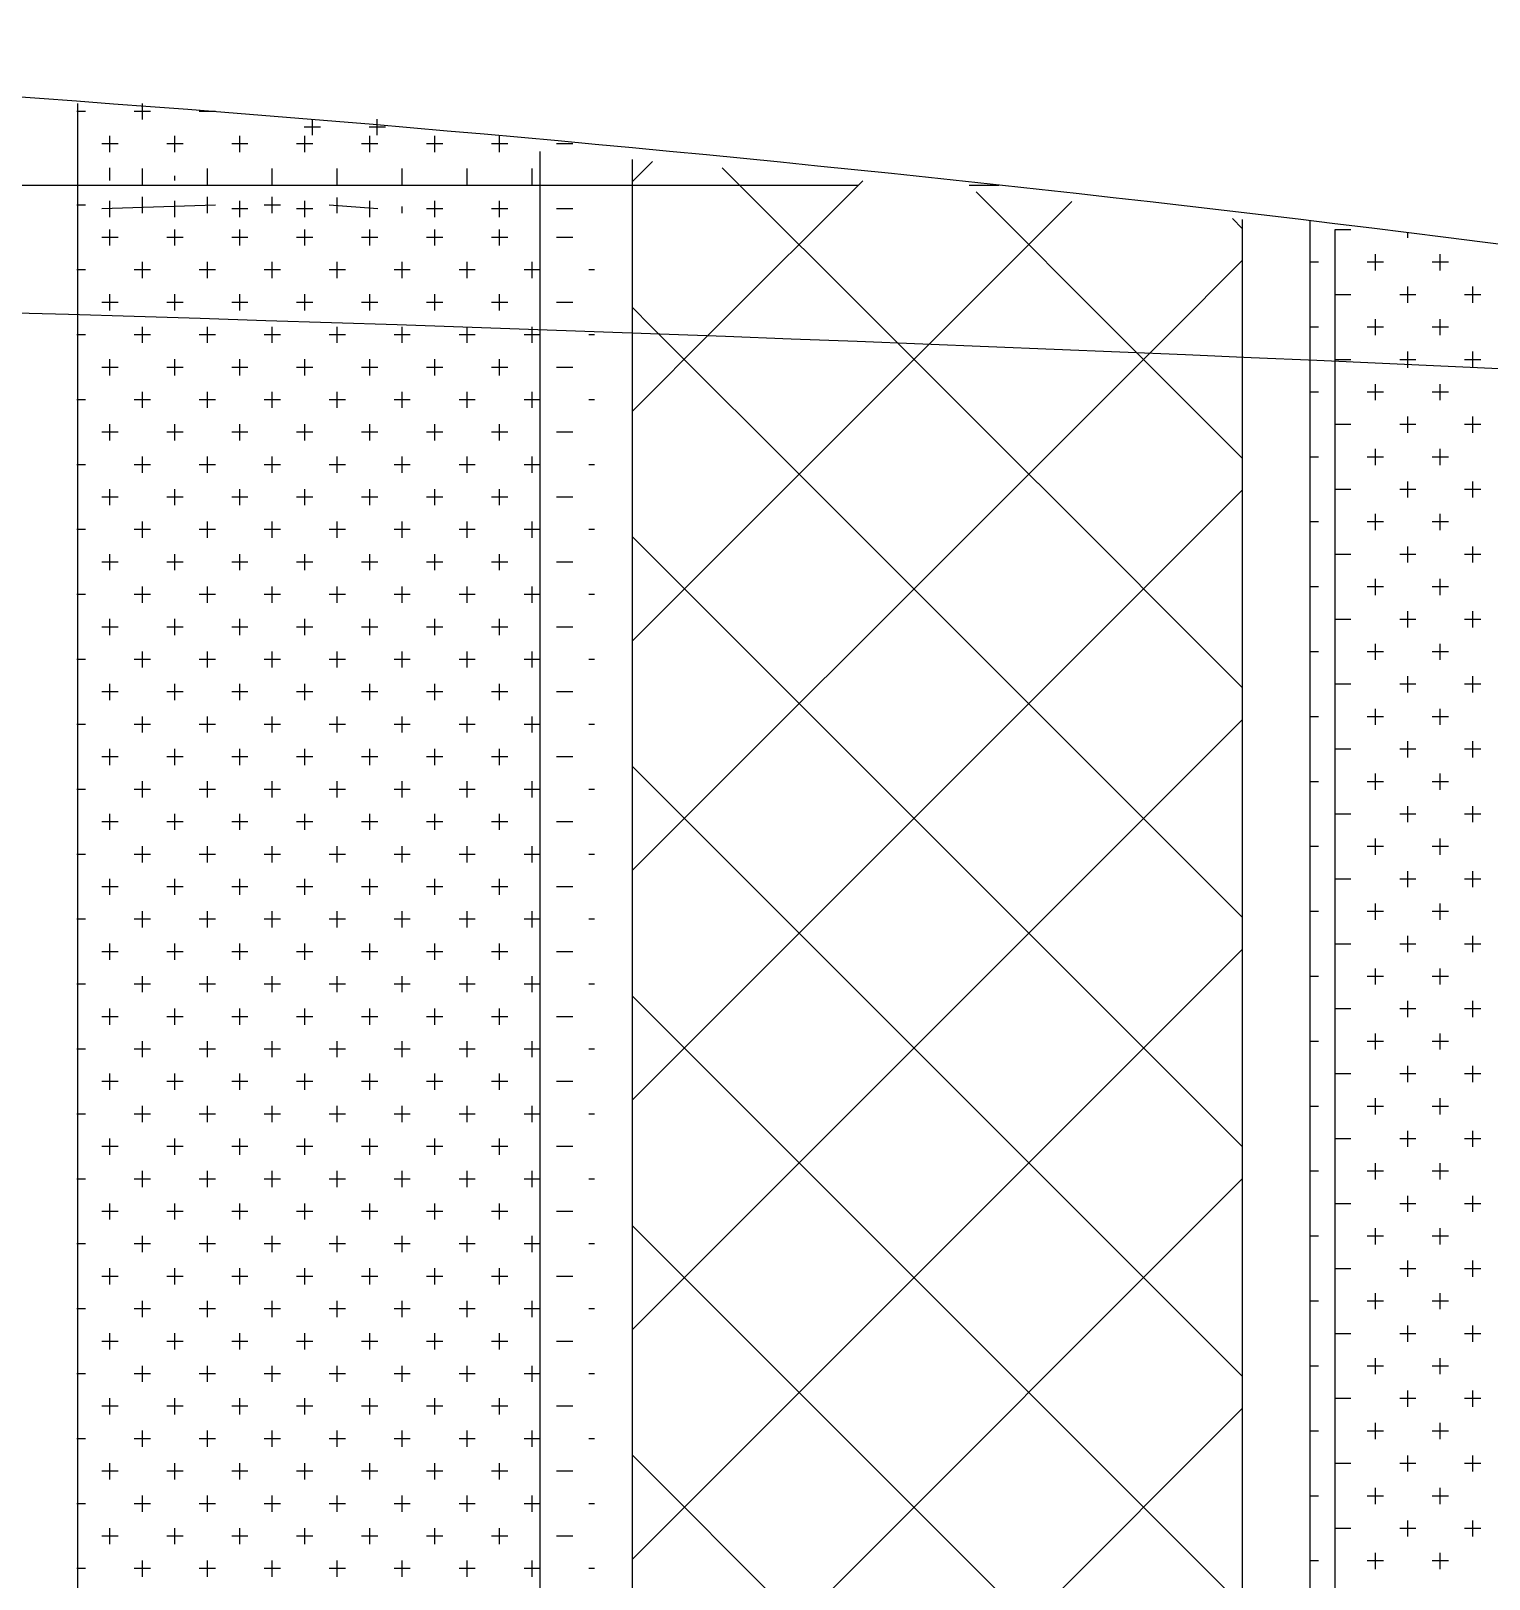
# Model space of a CAD drawing. Header units: inches. Extents: x 18.5 to 61, y 8.5 to 33.3.
# Drawn here: x 35.2731 to 35.533, y 27.7521 to 28.028 of the extents above; entities that cross this region are included whole.
import ezdxf

# ---------------------------------------------------------------- set-up
doc = ezdxf.new("R2010")
doc.units = ezdxf.units.IN
doc.header["$MEASUREMENT"] = 0
for name, color, linetype in [('02', 2, 'Continuous'), ('4', 4, 'Continuous'), ('8', 8, 'Continuous')]:
    doc.layers.add(name, color=color, linetype=linetype)

msp = doc.modelspace()

# ---------------------------------------------------------------- hatches: boundary and pattern name
at = {"layer": '8'}
h = msp.add_hatch(dxfattribs=at)
h.set_pattern_fill('ANSI37', color=256, scale=0.231517, style=0)
h.set_pattern_definition([(135, (277.430933, 181.9363), (0.0204634236, 0.0204634236), []), (45, (277.430933, 181.9363), (0.0204634236, -0.0204634236), [])])
h.paths.add_polyline_path([(35.38027, 27.94441), (35.48901, 27.94891), (35.48901, 27.47433), (35.38027, 27.47433)])

# ---------------------------------------------------------------- linework, layer by layer
at = {"layer": '02'}
for p, q in [((35.28141, 28.01512), (35.28141, 27.47433)), ((35.29299, 28.01223), (35.29299, 28.01512)), ((35.28286, 28.01368), (35.28133, 28.01368)), ((35.29444, 28.01368), (35.29154, 28.01368)), ((35.30601, 28.01368), (35.30312, 28.01368)), ((35.32328, 28.00944), (35.32328, 28.01233)), ((35.33486, 28.00944), (35.33486, 28.01233)), ((35.2872, 28.00644), (35.2872, 28.00934)), ((35.29878, 28.00644), (35.29878, 28.00934)), ((35.31035, 28.00644), (35.31035, 28.00934)), ((35.32473, 28.01089), (35.32183, 28.01089)), ((35.32193, 28.00644), (35.32193, 28.00934)), ((35.3363, 28.01089), (35.33341, 28.01089)), ((35.33351, 28.00644), (35.33351, 28.00934)), ((35.34508, 28.00644), (35.34508, 28.00934)), ((35.35666, 28.00644), (35.35666, 28.00934)), ((35.28865, 28.00789), (35.28576, 28.00789)), ((35.30023, 28.00789), (35.29733, 28.00789)), ((35.3118, 28.00789), (35.30891, 28.00789)), ((35.32338, 28.00789), (35.32048, 28.00789)), ((35.33495, 28.00789), (35.33206, 28.00789)), ((35.34653, 28.00789), (35.34363, 28.00789)), ((35.3581, 28.00789), (35.35521, 28.00789)), ((35.3638, 28.00655), (35.3638, 27.47433)), ((35.36968, 28.00789), (35.36679, 28.00789)), ((35.2872, 28.00136), (35.2872, 28.00365)), ((35.29299, 28.00065), (35.29299, 28.00355)), ((35.30457, 28.00065), (35.30457, 28.00355)), ((35.31614, 28.00065), (35.31614, 28.00355)), ((35.32772, 28.00065), (35.32772, 28.00355)), ((35.33929, 28.00065), (35.33929, 28.00355)), ((35.35087, 28.00065), (35.35087, 28.00355)), ((35.36245, 28.00065), (35.36245, 28.00355)), ((35.38027, 28.00511), (35.38027, 27.47433)), ((35.38027, 28.00114), (35.38392, 28.00479)), ((35.42507, 27.97492), (35.39631, 28.00367)), ((34.21736, 28.00057), (35.42063, 28.00057)), ((35.29878, 28.00136), (35.29878, 28.0022)), ((35.39533, 27.97527), (35.42138, 28.00132)), ((35.44034, 28.00057), (35.44563, 28.00057)), ((35.2872, 27.99487), (35.2872, 27.99776)), ((35.29299, 27.99557), (35.29299, 27.99846)), ((35.29878, 27.99487), (35.29878, 27.99776)), ((35.30457, 27.99557), (35.30457, 27.99846)), ((35.31035, 27.99487), (35.31035, 27.99776)), ((35.31614, 27.99557), (35.31614, 27.99846)), ((35.32193, 27.99487), (35.32193, 27.99776)), ((35.32772, 27.99557), (35.32772, 27.99837)), ((35.33351, 27.99487), (35.33351, 27.99776)), ((35.34508, 27.99487), (35.34508, 27.99776)), ((35.35666, 27.99487), (35.35666, 27.99776)), ((35.43574, 27.97476), (35.45861, 27.99762)), ((35.46672, 27.97419), (35.44156, 27.99935)), ((35.28286, 27.99701), (35.28133, 27.99701)), ((35.30601, 27.99701), (35.28576, 27.99631)), ((35.3118, 27.99631), (35.30891, 27.99631)), ((35.31759, 27.99701), (35.3147, 27.99701)), ((35.32338, 27.99631), (35.32048, 27.99631)), ((35.33495, 27.99631), (35.32627, 27.99701)), ((35.33929, 27.99557), (35.33929, 27.99675)), ((35.34653, 27.99631), (35.34363, 27.99631)), ((35.3581, 27.99631), (35.35521, 27.99631)), ((35.36968, 27.99631), (35.36679, 27.99631)), ((35.2872, 27.98978), (35.2872, 27.99267)), ((35.29878, 27.98978), (35.29878, 27.99267)), ((35.31035, 27.98978), (35.31035, 27.99267)), ((35.32193, 27.98978), (35.32193, 27.99267)), ((35.33351, 27.98978), (35.33351, 27.99267)), ((35.34508, 27.98978), (35.34508, 27.99267)), ((35.35666, 27.98978), (35.35666, 27.99267)), ((35.48901, 27.99282), (35.48724, 27.9946)), ((35.48901, 27.99441), (35.48901, 27.47433)), ((35.50106, 27.99416), (35.50106, 27.47433)), ((35.50549, 27.9926), (35.50549, 27.47433)), ((35.50838, 27.9926), (35.50549, 27.9926)), ((35.51851, 27.99115), (35.51851, 27.99199)), ((35.28865, 27.99123), (35.28576, 27.99123)), ((35.30023, 27.99123), (35.29733, 27.99123)), ((35.3118, 27.99123), (35.30891, 27.99123)), ((35.32338, 27.99123), (35.32048, 27.99123)), ((35.33495, 27.99123), (35.33206, 27.99123)), ((35.34653, 27.99123), (35.34363, 27.99123)), ((35.3581, 27.99123), (35.35521, 27.99123)), ((35.36968, 27.99123), (35.36679, 27.99123)), ((35.29299, 27.98399), (35.29299, 27.98689)), ((35.30457, 27.98399), (35.30457, 27.98689)), ((35.31614, 27.98399), (35.31614, 27.98689)), ((35.32772, 27.98399), (35.32772, 27.98689)), ((35.33929, 27.98399), (35.33929, 27.98689)), ((35.35087, 27.98399), (35.35087, 27.98689)), ((35.36245, 27.98399), (35.36245, 27.98689)), ((35.47591, 27.974), (35.48901, 27.9871)), ((35.5026, 27.98681), (35.50106, 27.98681)), ((35.51417, 27.98681), (35.51128, 27.98681)), ((35.51273, 27.98536), (35.51273, 27.98826)), ((35.52575, 27.98681), (35.52285, 27.98681)), ((35.5243, 27.98536), (35.5243, 27.98826)), ((35.28286, 27.98544), (35.28133, 27.98544)), ((35.29444, 27.98544), (35.29154, 27.98544)), ((35.30601, 27.98544), (35.30312, 27.98544)), ((35.31759, 27.98544), (35.3147, 27.98544)), ((35.32916, 27.98544), (35.32627, 27.98544)), ((35.34074, 27.98544), (35.33785, 27.98544)), ((35.35232, 27.98544), (35.34942, 27.98544)), ((35.36389, 27.98544), (35.361, 27.98544)), ((35.37359, 27.98544), (35.37257, 27.98544)), ((35.2872, 27.9782), (35.2872, 27.9811)), ((35.29878, 27.9782), (35.29878, 27.9811)), ((35.31035, 27.9782), (35.31035, 27.9811)), ((35.32193, 27.9782), (35.32193, 27.9811)), ((35.33351, 27.9782), (35.33351, 27.9811)), ((35.34508, 27.9782), (35.34508, 27.9811)), ((35.35666, 27.9782), (35.35666, 27.9811)), ((35.50838, 27.98102), (35.50549, 27.98102)), ((35.51996, 27.98102), (35.51707, 27.98102)), ((35.51851, 27.97957), (35.51851, 27.98247)), ((35.53154, 27.98102), (35.52864, 27.98102)), ((35.53009, 27.97957), (35.53009, 27.98247)), ((35.28865, 27.97965), (35.28576, 27.97965)), ((35.30023, 27.97965), (35.29733, 27.97965)), ((35.3118, 27.97965), (35.30891, 27.97965)), ((35.32338, 27.97965), (35.32048, 27.97965)), ((35.33495, 27.97965), (35.33206, 27.97965)), ((35.34653, 27.97965), (35.34363, 27.97965)), ((35.3581, 27.97965), (35.35521, 27.97965)), ((35.36968, 27.97965), (35.36679, 27.97965)), ((35.38369, 27.97537), (35.38027, 27.97879)), ((35.29299, 27.97242), (35.29299, 27.97531)), ((35.30457, 27.97242), (35.30457, 27.97531)), ((35.31614, 27.97242), (35.31614, 27.97531)), ((35.32772, 27.97242), (35.32772, 27.97531)), ((35.33929, 27.97242), (35.33929, 27.97531)), ((35.35087, 27.97242), (35.35087, 27.97531)), ((35.36245, 27.97242), (35.36245, 27.97531)), ((35.41328, 27.94577), (35.38369, 27.97537)), ((35.51273, 27.97379), (35.51273, 27.97668)), ((35.5243, 27.97379), (35.5243, 27.97668)), ((35.28286, 27.97386), (35.28133, 27.97386)), ((35.29444, 27.97386), (35.29154, 27.97386)), ((35.30601, 27.97386), (35.30312, 27.97386)), ((35.31759, 27.97386), (35.3147, 27.97386)), ((35.32916, 27.97386), (35.32627, 27.97386)), ((35.34074, 27.97386), (35.33785, 27.97386)), ((35.35232, 27.97386), (35.34942, 27.97386)), ((35.36389, 27.97386), (35.361, 27.97386)), ((35.37359, 27.97386), (35.37257, 27.97386)), ((35.38027, 27.96021), (35.39533, 27.97527)), ((35.40648, 27.94549), (35.43574, 27.97476)), ((35.45259, 27.9474), (35.42507, 27.97492)), ((35.44917, 27.94726), (35.47591, 27.974)), ((35.48901, 27.9519), (35.46672, 27.97419)), ((35.5026, 27.97523), (35.50106, 27.97523)), ((35.51417, 27.97523), (35.51128, 27.97523)), ((35.52575, 27.97523), (35.52285, 27.97523)), ((35.51851, 27.968), (35.51851, 27.97089)), ((35.53009, 27.968), (35.53009, 27.97089)), ((35.28865, 27.96807), (35.28576, 27.96807)), ((35.2872, 27.96663), (35.2872, 27.96952)), ((35.30023, 27.96807), (35.29733, 27.96807)), ((35.29878, 27.96663), (35.29878, 27.96952)), ((35.3118, 27.96807), (35.30891, 27.96807)), ((35.31035, 27.96663), (35.31035, 27.96952)), ((35.32338, 27.96807), (35.32048, 27.96807)), ((35.32193, 27.96663), (35.32193, 27.96952)), ((35.33495, 27.96807), (35.33206, 27.96807)), ((35.33351, 27.96663), (35.33351, 27.96952)), ((35.34653, 27.96807), (35.34363, 27.96807)), ((35.34508, 27.96663), (35.34508, 27.96952)), ((35.3581, 27.96807), (35.35521, 27.96807)), ((35.35666, 27.96663), (35.35666, 27.96952)), ((35.36968, 27.96807), (35.36679, 27.96807)), ((35.50838, 27.96944), (35.50549, 27.96944)), ((35.51996, 27.96944), (35.51707, 27.96944)), ((35.53154, 27.96944), (35.52864, 27.96944)), ((35.51273, 27.96221), (35.51273, 27.9651)), ((35.5243, 27.96221), (35.5243, 27.9651)), ((35.28286, 27.96229), (35.28133, 27.96229)), ((35.29444, 27.96229), (35.29154, 27.96229)), ((35.29299, 27.96084), (35.29299, 27.96373)), ((35.30601, 27.96229), (35.30312, 27.96229)), ((35.30457, 27.96084), (35.30457, 27.96373)), ((35.31759, 27.96229), (35.3147, 27.96229)), ((35.31614, 27.96084), (35.31614, 27.96373)), ((35.32916, 27.96229), (35.32627, 27.96229)), ((35.32772, 27.96084), (35.32772, 27.96373)), ((35.34074, 27.96229), (35.33785, 27.96229)), ((35.33929, 27.96084), (35.33929, 27.96373)), ((35.35232, 27.96229), (35.34942, 27.96229)), ((35.35087, 27.96084), (35.35087, 27.96373)), ((35.36389, 27.96229), (35.361, 27.96229)), ((35.36245, 27.96084), (35.36245, 27.96373)), ((35.37359, 27.96229), (35.37257, 27.96229)), ((35.5026, 27.96366), (35.50106, 27.96366)), ((35.51417, 27.96366), (35.51128, 27.96366)), ((35.52575, 27.96366), (35.52285, 27.96366)), ((35.51851, 27.95642), (35.51851, 27.95932)), ((35.53009, 27.95642), (35.53009, 27.95932)), ((35.28865, 27.9565), (35.28576, 27.9565)), ((35.2872, 27.95505), (35.2872, 27.95795)), ((35.30023, 27.9565), (35.29733, 27.9565)), ((35.29878, 27.95505), (35.29878, 27.95795)), ((35.3118, 27.9565), (35.30891, 27.9565)), ((35.31035, 27.95505), (35.31035, 27.95795)), ((35.32338, 27.9565), (35.32048, 27.9565)), ((35.32193, 27.95505), (35.32193, 27.95795)), ((35.33495, 27.9565), (35.33206, 27.9565)), ((35.33351, 27.95505), (35.33351, 27.95795)), ((35.34653, 27.9565), (35.34363, 27.9565)), ((35.34508, 27.95505), (35.34508, 27.95795)), ((35.3581, 27.9565), (35.35521, 27.9565)), ((35.35666, 27.95505), (35.35666, 27.95795)), ((35.36968, 27.9565), (35.36679, 27.9565)), ((35.50838, 27.95787), (35.50549, 27.95787)), ((35.51996, 27.95787), (35.51707, 27.95787)), ((35.53154, 27.95787), (35.52864, 27.95787)), ((35.51273, 27.95063), (35.51273, 27.95353)), ((35.5243, 27.95063), (35.5243, 27.95353)), ((35.28286, 27.95071), (35.28133, 27.95071)), ((35.29444, 27.95071), (35.29154, 27.95071)), ((35.29299, 27.94926), (35.29299, 27.95216)), ((35.30601, 27.95071), (35.30312, 27.95071)), ((35.30457, 27.94926), (35.30457, 27.95216)), ((35.31759, 27.95071), (35.3147, 27.95071)), ((35.31614, 27.94926), (35.31614, 27.95216)), ((35.32916, 27.95071), (35.32627, 27.95071)), ((35.32772, 27.94926), (35.32772, 27.95216)), ((35.34074, 27.95071), (35.33785, 27.95071)), ((35.33929, 27.94926), (35.33929, 27.95216)), ((35.35232, 27.95071), (35.34942, 27.95071)), ((35.35087, 27.94926), (35.35087, 27.95216)), ((35.36389, 27.95071), (35.361, 27.95071)), ((35.36245, 27.94926), (35.36245, 27.95216)), ((35.37359, 27.95071), (35.37257, 27.95071)), ((35.5026, 27.95208), (35.50106, 27.95208)), ((35.51417, 27.95208), (35.51128, 27.95208)), ((35.52575, 27.95208), (35.52285, 27.95208)), ((35.51851, 27.94485), (35.51851, 27.94774)), ((35.53009, 27.94485), (35.53009, 27.94774)), ((35.2872, 27.94348), (35.2872, 27.94637)), ((35.29878, 27.94348), (35.29878, 27.94637)), ((35.31035, 27.94348), (35.31035, 27.94637)), ((35.32193, 27.94348), (35.32193, 27.94637)), ((35.33351, 27.94348), (35.33351, 27.94637)), ((35.34508, 27.94348), (35.34508, 27.94637)), ((35.35666, 27.94348), (35.35666, 27.94637)), ((35.50838, 27.94629), (35.50549, 27.94629)), ((35.51996, 27.94629), (35.51707, 27.94629)), ((35.53154, 27.94629), (35.52864, 27.94629)), ((35.28865, 27.94492), (35.28576, 27.94492)), ((35.30023, 27.94492), (35.29733, 27.94492)), ((35.3118, 27.94492), (35.30891, 27.94492)), ((35.32338, 27.94492), (35.32048, 27.94492)), ((35.33495, 27.94492), (35.33206, 27.94492)), ((35.34653, 27.94492), (35.34363, 27.94492)), ((35.3581, 27.94492), (35.35521, 27.94492)), ((35.36968, 27.94492), (35.36679, 27.94492)), ((35.29299, 27.93769), (35.29299, 27.94058)), ((35.30457, 27.93769), (35.30457, 27.94058)), ((35.31614, 27.93769), (35.31614, 27.94058)), ((35.32772, 27.93769), (35.32772, 27.94058)), ((35.33929, 27.93769), (35.33929, 27.94058)), ((35.35087, 27.93769), (35.35087, 27.94058)), ((35.36245, 27.93769), (35.36245, 27.94058)), ((35.5026, 27.94051), (35.50106, 27.94051)), ((35.51417, 27.94051), (35.51128, 27.94051)), ((35.51273, 27.93906), (35.51273, 27.94195)), ((35.52575, 27.94051), (35.52285, 27.94051)), ((35.5243, 27.93906), (35.5243, 27.94195)), ((35.28286, 27.93914), (35.28133, 27.93914)), ((35.29444, 27.93914), (35.29154, 27.93914)), ((35.30601, 27.93914), (35.30312, 27.93914)), ((35.31759, 27.93914), (35.3147, 27.93914)), ((35.32916, 27.93914), (35.32627, 27.93914)), ((35.34074, 27.93914), (35.33785, 27.93914)), ((35.35232, 27.93914), (35.34942, 27.93914)), ((35.36389, 27.93914), (35.361, 27.93914)), ((35.37359, 27.93914), (35.37257, 27.93914)), ((35.2872, 27.9319), (35.2872, 27.93479)), ((35.29878, 27.9319), (35.29878, 27.93479)), ((35.31035, 27.9319), (35.31035, 27.93479)), ((35.32193, 27.9319), (35.32193, 27.93479)), ((35.33351, 27.9319), (35.33351, 27.93479)), ((35.34508, 27.9319), (35.34508, 27.93479)), ((35.35666, 27.9319), (35.35666, 27.93479)), ((35.50838, 27.93472), (35.50549, 27.93472)), ((35.51996, 27.93472), (35.51707, 27.93472)), ((35.51851, 27.93327), (35.51851, 27.93616)), ((35.53154, 27.93472), (35.52864, 27.93472)), ((35.53009, 27.93327), (35.53009, 27.93616)), ((35.28865, 27.93335), (35.28576, 27.93335)), ((35.30023, 27.93335), (35.29733, 27.93335)), ((35.3118, 27.93335), (35.30891, 27.93335)), ((35.32338, 27.93335), (35.32048, 27.93335)), ((35.33495, 27.93335), (35.33206, 27.93335)), ((35.34653, 27.93335), (35.34363, 27.93335)), ((35.3581, 27.93335), (35.35521, 27.93335)), ((35.36968, 27.93335), (35.36679, 27.93335)), ((35.29299, 27.92611), (35.29299, 27.92901)), ((35.30457, 27.92611), (35.30457, 27.92901)), ((35.31614, 27.92611), (35.31614, 27.92901)), ((35.32772, 27.92611), (35.32772, 27.92901)), ((35.33929, 27.92611), (35.33929, 27.92901)), ((35.35087, 27.92611), (35.35087, 27.92901)), ((35.36245, 27.92611), (35.36245, 27.92901)), ((35.5026, 27.92893), (35.50106, 27.92893)), ((35.51417, 27.92893), (35.51128, 27.92893)), ((35.51273, 27.92748), (35.51273, 27.93038)), ((35.52575, 27.92893), (35.52285, 27.92893)), ((35.5243, 27.92748), (35.5243, 27.93038)), ((35.28286, 27.92756), (35.28133, 27.92756)), ((35.29444, 27.92756), (35.29154, 27.92756)), ((35.30601, 27.92756), (35.30312, 27.92756)), ((35.31759, 27.92756), (35.3147, 27.92756)), ((35.32916, 27.92756), (35.32627, 27.92756)), ((35.34074, 27.92756), (35.33785, 27.92756)), ((35.35232, 27.92756), (35.34942, 27.92756)), ((35.36389, 27.92756), (35.361, 27.92756)), ((35.37359, 27.92756), (35.37257, 27.92756)), ((35.2872, 27.92032), (35.2872, 27.92322)), ((35.29878, 27.92032), (35.29878, 27.92322)), ((35.31035, 27.92032), (35.31035, 27.92322)), ((35.32193, 27.92032), (35.32193, 27.92322)), ((35.33351, 27.92032), (35.33351, 27.92322)), ((35.34508, 27.92032), (35.34508, 27.92322)), ((35.35666, 27.92032), (35.35666, 27.92322)), ((35.50838, 27.92314), (35.50549, 27.92314)), ((35.51996, 27.92314), (35.51707, 27.92314)), ((35.51851, 27.92169), (35.51851, 27.92459)), ((35.53154, 27.92314), (35.52864, 27.92314)), ((35.53009, 27.92169), (35.53009, 27.92459)), ((35.28865, 27.92177), (35.28576, 27.92177)), ((35.30023, 27.92177), (35.29733, 27.92177)), ((35.3118, 27.92177), (35.30891, 27.92177)), ((35.32338, 27.92177), (35.32048, 27.92177)), ((35.33495, 27.92177), (35.33206, 27.92177)), ((35.34653, 27.92177), (35.34363, 27.92177)), ((35.3581, 27.92177), (35.35521, 27.92177)), ((35.36968, 27.92177), (35.36679, 27.92177)), ((35.29299, 27.91454), (35.29299, 27.91743)), ((35.30457, 27.91454), (35.30457, 27.91743)), ((35.31614, 27.91454), (35.31614, 27.91743)), ((35.32772, 27.91454), (35.32772, 27.91743)), ((35.33929, 27.91454), (35.33929, 27.91743)), ((35.35087, 27.91454), (35.35087, 27.91743)), ((35.36245, 27.91454), (35.36245, 27.91743)), ((35.5026, 27.91735), (35.50106, 27.91735)), ((35.51417, 27.91735), (35.51128, 27.91735)), ((35.51273, 27.91591), (35.51273, 27.9188)), ((35.52575, 27.91735), (35.52285, 27.91735)), ((35.5243, 27.91591), (35.5243, 27.9188)), ((35.28286, 27.91598), (35.28133, 27.91598)), ((35.29444, 27.91598), (35.29154, 27.91598)), ((35.30601, 27.91598), (35.30312, 27.91598)), ((35.31759, 27.91598), (35.3147, 27.91598)), ((35.32916, 27.91598), (35.32627, 27.91598)), ((35.34074, 27.91598), (35.33785, 27.91598)), ((35.35232, 27.91598), (35.34942, 27.91598)), ((35.36389, 27.91598), (35.361, 27.91598)), ((35.37359, 27.91598), (35.37257, 27.91598)), ((35.51851, 27.91012), (35.51851, 27.91301)), ((35.53009, 27.91012), (35.53009, 27.91301)), ((35.28865, 27.9102), (35.28576, 27.9102)), ((35.2872, 27.90875), (35.2872, 27.91164)), ((35.30023, 27.9102), (35.29733, 27.9102)), ((35.29878, 27.90875), (35.29878, 27.91164)), ((35.3118, 27.9102), (35.30891, 27.9102)), ((35.31035, 27.90875), (35.31035, 27.91164)), ((35.32338, 27.9102), (35.32048, 27.9102)), ((35.32193, 27.90875), (35.32193, 27.91164)), ((35.33495, 27.9102), (35.33206, 27.9102)), ((35.33351, 27.90875), (35.33351, 27.91164)), ((35.34653, 27.9102), (35.34363, 27.9102)), ((35.34508, 27.90875), (35.34508, 27.91164)), ((35.3581, 27.9102), (35.35521, 27.9102)), ((35.35666, 27.90875), (35.35666, 27.91164)), ((35.36968, 27.9102), (35.36679, 27.9102)), ((35.50838, 27.91157), (35.50549, 27.91157)), ((35.51996, 27.91157), (35.51707, 27.91157)), ((35.53154, 27.91157), (35.52864, 27.91157)), ((35.51273, 27.90433), (35.51273, 27.90722)), ((35.5243, 27.90433), (35.5243, 27.90722)), ((35.28286, 27.90441), (35.28133, 27.90441)), ((35.29444, 27.90441), (35.29154, 27.90441)), ((35.29299, 27.90296), (35.29299, 27.90585)), ((35.30601, 27.90441), (35.30312, 27.90441)), ((35.30457, 27.90296), (35.30457, 27.90585)), ((35.31759, 27.90441), (35.3147, 27.90441)), ((35.31614, 27.90296), (35.31614, 27.90585)), ((35.32916, 27.90441), (35.32627, 27.90441)), ((35.32772, 27.90296), (35.32772, 27.90585)), ((35.34074, 27.90441), (35.33785, 27.90441)), ((35.33929, 27.90296), (35.33929, 27.90585)), ((35.35232, 27.90441), (35.34942, 27.90441)), ((35.35087, 27.90296), (35.35087, 27.90585)), ((35.36389, 27.90441), (35.361, 27.90441)), ((35.36245, 27.90296), (35.36245, 27.90585)), ((35.37359, 27.90441), (35.37257, 27.90441)), ((35.5026, 27.90578), (35.50106, 27.90578)), ((35.51417, 27.90578), (35.51128, 27.90578)), ((35.52575, 27.90578), (35.52285, 27.90578)), ((35.51851, 27.89854), (35.51851, 27.90144)), ((35.53009, 27.89854), (35.53009, 27.90144)), ((35.28865, 27.89862), (35.28576, 27.89862)), ((35.2872, 27.89717), (35.2872, 27.90007)), ((35.30023, 27.89862), (35.29733, 27.89862)), ((35.29878, 27.89717), (35.29878, 27.90007)), ((35.3118, 27.89862), (35.30891, 27.89862)), ((35.31035, 27.89717), (35.31035, 27.90007)), ((35.32338, 27.89862), (35.32048, 27.89862)), ((35.32193, 27.89717), (35.32193, 27.90007)), ((35.33495, 27.89862), (35.33206, 27.89862)), ((35.33351, 27.89717), (35.33351, 27.90007)), ((35.34653, 27.89862), (35.34363, 27.89862)), ((35.34508, 27.89717), (35.34508, 27.90007)), ((35.3581, 27.89862), (35.35521, 27.89862)), ((35.35666, 27.89717), (35.35666, 27.90007)), ((35.36968, 27.89862), (35.36679, 27.89862)), ((35.50838, 27.89999), (35.50549, 27.89999)), ((35.51996, 27.89999), (35.51707, 27.89999)), ((35.53154, 27.89999), (35.52864, 27.89999)), ((35.51273, 27.89275), (35.51273, 27.89565)), ((35.5243, 27.89275), (35.5243, 27.89565)), ((35.28286, 27.89283), (35.28133, 27.89283)), ((35.29444, 27.89283), (35.29154, 27.89283)), ((35.29299, 27.89138), (35.29299, 27.89428)), ((35.30601, 27.89283), (35.30312, 27.89283)), ((35.30457, 27.89138), (35.30457, 27.89428)), ((35.31759, 27.89283), (35.3147, 27.89283)), ((35.31614, 27.89138), (35.31614, 27.89428)), ((35.32916, 27.89283), (35.32627, 27.89283)), ((35.32772, 27.89138), (35.32772, 27.89428)), ((35.34074, 27.89283), (35.33785, 27.89283)), ((35.33929, 27.89138), (35.33929, 27.89428)), ((35.35232, 27.89283), (35.34942, 27.89283)), ((35.35087, 27.89138), (35.35087, 27.89428)), ((35.36389, 27.89283), (35.361, 27.89283)), ((35.36245, 27.89138), (35.36245, 27.89428)), ((35.37359, 27.89283), (35.37257, 27.89283)), ((35.5026, 27.8942), (35.50106, 27.8942)), ((35.51417, 27.8942), (35.51128, 27.8942)), ((35.52575, 27.8942), (35.52285, 27.8942)), ((35.51851, 27.88697), (35.51851, 27.88986)), ((35.53009, 27.88697), (35.53009, 27.88986)), ((35.28865, 27.88704), (35.28576, 27.88704)), ((35.2872, 27.8856), (35.2872, 27.88849)), ((35.30023, 27.88704), (35.29733, 27.88704)), ((35.29878, 27.8856), (35.29878, 27.88849)), ((35.3118, 27.88704), (35.30891, 27.88704)), ((35.31035, 27.8856), (35.31035, 27.88849)), ((35.32338, 27.88704), (35.32048, 27.88704)), ((35.32193, 27.8856), (35.32193, 27.88849)), ((35.33495, 27.88704), (35.33206, 27.88704)), ((35.33351, 27.8856), (35.33351, 27.88849)), ((35.34653, 27.88704), (35.34363, 27.88704)), ((35.34508, 27.8856), (35.34508, 27.88849)), ((35.3581, 27.88704), (35.35521, 27.88704)), ((35.35666, 27.8856), (35.35666, 27.88849)), ((35.36968, 27.88704), (35.36679, 27.88704)), ((35.50838, 27.88841), (35.50549, 27.88841)), ((35.51996, 27.88841), (35.51707, 27.88841)), ((35.53154, 27.88841), (35.52864, 27.88841)), ((35.29299, 27.87981), (35.29299, 27.8827)), ((35.30457, 27.87981), (35.30457, 27.8827)), ((35.31614, 27.87981), (35.31614, 27.8827)), ((35.32772, 27.87981), (35.32772, 27.8827)), ((35.33929, 27.87981), (35.33929, 27.8827)), ((35.35087, 27.87981), (35.35087, 27.8827)), ((35.36245, 27.87981), (35.36245, 27.8827)), ((35.5026, 27.88263), (35.50106, 27.88263)), ((35.51417, 27.88263), (35.51128, 27.88263)), ((35.51273, 27.88118), (35.51273, 27.88407)), ((35.52575, 27.88263), (35.52285, 27.88263)), ((35.5243, 27.88118), (35.5243, 27.88407)), ((35.28286, 27.88126), (35.28133, 27.88126)), ((35.29444, 27.88126), (35.29154, 27.88126)), ((35.30601, 27.88126), (35.30312, 27.88126)), ((35.31759, 27.88126), (35.3147, 27.88126)), ((35.32916, 27.88126), (35.32627, 27.88126)), ((35.34074, 27.88126), (35.33785, 27.88126)), ((35.35232, 27.88126), (35.34942, 27.88126)), ((35.36389, 27.88126), (35.361, 27.88126)), ((35.37359, 27.88126), (35.37257, 27.88126)), ((35.2872, 27.87402), (35.2872, 27.87691)), ((35.29878, 27.87402), (35.29878, 27.87691)), ((35.31035, 27.87402), (35.31035, 27.87691)), ((35.32193, 27.87402), (35.32193, 27.87691)), ((35.33351, 27.87402), (35.33351, 27.87691)), ((35.34508, 27.87402), (35.34508, 27.87691)), ((35.35666, 27.87402), (35.35666, 27.87691)), ((35.50838, 27.87684), (35.50549, 27.87684)), ((35.51996, 27.87684), (35.51707, 27.87684)), ((35.51851, 27.87539), (35.51851, 27.87828)), ((35.53154, 27.87684), (35.52864, 27.87684)), ((35.53009, 27.87539), (35.53009, 27.87828)), ((35.28865, 27.87547), (35.28576, 27.87547)), ((35.30023, 27.87547), (35.29733, 27.87547)), ((35.3118, 27.87547), (35.30891, 27.87547)), ((35.32338, 27.87547), (35.32048, 27.87547)), ((35.33495, 27.87547), (35.33206, 27.87547)), ((35.34653, 27.87547), (35.34363, 27.87547)), ((35.3581, 27.87547), (35.35521, 27.87547)), ((35.36968, 27.87547), (35.36679, 27.87547)), ((35.29299, 27.86823), (35.29299, 27.87113)), ((35.30457, 27.86823), (35.30457, 27.87113)), ((35.31614, 27.86823), (35.31614, 27.87113)), ((35.32772, 27.86823), (35.32772, 27.87113)), ((35.33929, 27.86823), (35.33929, 27.87113)), ((35.35087, 27.86823), (35.35087, 27.87113)), ((35.36245, 27.86823), (35.36245, 27.87113)), ((35.5026, 27.87105), (35.50106, 27.87105)), ((35.51417, 27.87105), (35.51128, 27.87105)), ((35.51273, 27.8696), (35.51273, 27.8725)), ((35.52575, 27.87105), (35.52285, 27.87105)), ((35.5243, 27.8696), (35.5243, 27.8725)), ((35.28286, 27.86968), (35.28133, 27.86968)), ((35.29444, 27.86968), (35.29154, 27.86968)), ((35.30601, 27.86968), (35.30312, 27.86968)), ((35.31759, 27.86968), (35.3147, 27.86968)), ((35.32916, 27.86968), (35.32627, 27.86968)), ((35.34074, 27.86968), (35.33785, 27.86968)), ((35.35232, 27.86968), (35.34942, 27.86968)), ((35.36389, 27.86968), (35.361, 27.86968)), ((35.37359, 27.86968), (35.37257, 27.86968)), ((35.2872, 27.86245), (35.2872, 27.86534)), ((35.29878, 27.86245), (35.29878, 27.86534)), ((35.31035, 27.86245), (35.31035, 27.86534)), ((35.32193, 27.86245), (35.32193, 27.86534)), ((35.33351, 27.86245), (35.33351, 27.86534)), ((35.34508, 27.86245), (35.34508, 27.86534)), ((35.35666, 27.86245), (35.35666, 27.86534)), ((35.50838, 27.86526), (35.50549, 27.86526)), ((35.51996, 27.86526), (35.51707, 27.86526)), ((35.51851, 27.86382), (35.51851, 27.86671)), ((35.53154, 27.86526), (35.52864, 27.86526)), ((35.53009, 27.86382), (35.53009, 27.86671)), ((35.28865, 27.86389), (35.28576, 27.86389)), ((35.30023, 27.86389), (35.29733, 27.86389)), ((35.3118, 27.86389), (35.30891, 27.86389)), ((35.32338, 27.86389), (35.32048, 27.86389)), ((35.33495, 27.86389), (35.33206, 27.86389)), ((35.34653, 27.86389), (35.34363, 27.86389)), ((35.3581, 27.86389), (35.35521, 27.86389)), ((35.36968, 27.86389), (35.36679, 27.86389)), ((35.29299, 27.85666), (35.29299, 27.85955)), ((35.30457, 27.85666), (35.30457, 27.85955)), ((35.31614, 27.85666), (35.31614, 27.85955)), ((35.32772, 27.85666), (35.32772, 27.85955)), ((35.33929, 27.85666), (35.33929, 27.85955)), ((35.35087, 27.85666), (35.35087, 27.85955)), ((35.36245, 27.85666), (35.36245, 27.85955)), ((35.5026, 27.85947), (35.50106, 27.85947)), ((35.51417, 27.85947), (35.51128, 27.85947)), ((35.51273, 27.85803), (35.51273, 27.86092)), ((35.52575, 27.85947), (35.52285, 27.85947)), ((35.5243, 27.85803), (35.5243, 27.86092)), ((35.28286, 27.8581), (35.28133, 27.8581)), ((35.29444, 27.8581), (35.29154, 27.8581)), ((35.30601, 27.8581), (35.30312, 27.8581)), ((35.31759, 27.8581), (35.3147, 27.8581)), ((35.32916, 27.8581), (35.32627, 27.8581)), ((35.34074, 27.8581), (35.33785, 27.8581)), ((35.35232, 27.8581), (35.34942, 27.8581)), ((35.36389, 27.8581), (35.361, 27.8581)), ((35.37359, 27.8581), (35.37257, 27.8581)), ((35.51851, 27.85224), (35.51851, 27.85513)), ((35.53009, 27.85224), (35.53009, 27.85513)), ((35.28865, 27.85232), (35.28576, 27.85232)), ((35.2872, 27.85087), (35.2872, 27.85376)), ((35.30023, 27.85232), (35.29733, 27.85232)), ((35.29878, 27.85087), (35.29878, 27.85376)), ((35.3118, 27.85232), (35.30891, 27.85232)), ((35.31035, 27.85087), (35.31035, 27.85376)), ((35.32338, 27.85232), (35.32048, 27.85232)), ((35.32193, 27.85087), (35.32193, 27.85376)), ((35.33495, 27.85232), (35.33206, 27.85232)), ((35.33351, 27.85087), (35.33351, 27.85376)), ((35.34653, 27.85232), (35.34363, 27.85232)), ((35.34508, 27.85087), (35.34508, 27.85376)), ((35.3581, 27.85232), (35.35521, 27.85232)), ((35.35666, 27.85087), (35.35666, 27.85376)), ((35.36968, 27.85232), (35.36679, 27.85232)), ((35.50838, 27.85369), (35.50549, 27.85369)), ((35.51996, 27.85369), (35.51707, 27.85369)), ((35.53154, 27.85369), (35.52864, 27.85369)), ((35.51273, 27.84645), (35.51273, 27.84935)), ((35.5243, 27.84645), (35.5243, 27.84935)), ((35.28286, 27.84653), (35.28133, 27.84653)), ((35.29444, 27.84653), (35.29154, 27.84653)), ((35.29299, 27.84508), (35.29299, 27.84798)), ((35.30601, 27.84653), (35.30312, 27.84653)), ((35.30457, 27.84508), (35.30457, 27.84798)), ((35.31759, 27.84653), (35.3147, 27.84653)), ((35.31614, 27.84508), (35.31614, 27.84798)), ((35.32916, 27.84653), (35.32627, 27.84653)), ((35.32772, 27.84508), (35.32772, 27.84798)), ((35.34074, 27.84653), (35.33785, 27.84653)), ((35.33929, 27.84508), (35.33929, 27.84798)), ((35.35232, 27.84653), (35.34942, 27.84653)), ((35.35087, 27.84508), (35.35087, 27.84798)), ((35.36389, 27.84653), (35.361, 27.84653)), ((35.36245, 27.84508), (35.36245, 27.84798)), ((35.37359, 27.84653), (35.37257, 27.84653)), ((35.5026, 27.8479), (35.50106, 27.8479)), ((35.51417, 27.8479), (35.51128, 27.8479)), ((35.52575, 27.8479), (35.52285, 27.8479)), ((35.51851, 27.84066), (35.51851, 27.84356)), ((35.53009, 27.84066), (35.53009, 27.84356)), ((35.28865, 27.84074), (35.28576, 27.84074)), ((35.2872, 27.83929), (35.2872, 27.84219)), ((35.30023, 27.84074), (35.29733, 27.84074)), ((35.29878, 27.83929), (35.29878, 27.84219)), ((35.3118, 27.84074), (35.30891, 27.84074)), ((35.31035, 27.83929), (35.31035, 27.84219)), ((35.32338, 27.84074), (35.32048, 27.84074)), ((35.32193, 27.83929), (35.32193, 27.84219)), ((35.33495, 27.84074), (35.33206, 27.84074)), ((35.33351, 27.83929), (35.33351, 27.84219)), ((35.34653, 27.84074), (35.34363, 27.84074)), ((35.34508, 27.83929), (35.34508, 27.84219)), ((35.3581, 27.84074), (35.35521, 27.84074)), ((35.35666, 27.83929), (35.35666, 27.84219)), ((35.36968, 27.84074), (35.36679, 27.84074)), ((35.50838, 27.84211), (35.50549, 27.84211)), ((35.51996, 27.84211), (35.51707, 27.84211)), ((35.53154, 27.84211), (35.52864, 27.84211)), ((35.51273, 27.83488), (35.51273, 27.83777)), ((35.5243, 27.83488), (35.5243, 27.83777)), ((35.28286, 27.83495), (35.28133, 27.83495)), ((35.29444, 27.83495), (35.29154, 27.83495)), ((35.29299, 27.83351), (35.29299, 27.8364)), ((35.30601, 27.83495), (35.30312, 27.83495)), ((35.30457, 27.83351), (35.30457, 27.8364)), ((35.31759, 27.83495), (35.3147, 27.83495)), ((35.31614, 27.83351), (35.31614, 27.8364)), ((35.32916, 27.83495), (35.32627, 27.83495)), ((35.32772, 27.83351), (35.32772, 27.8364)), ((35.34074, 27.83495), (35.33785, 27.83495)), ((35.33929, 27.83351), (35.33929, 27.8364)), ((35.35232, 27.83495), (35.34942, 27.83495)), ((35.35087, 27.83351), (35.35087, 27.8364)), ((35.36389, 27.83495), (35.361, 27.83495)), ((35.36245, 27.83351), (35.36245, 27.8364)), ((35.37359, 27.83495), (35.37257, 27.83495)), ((35.5026, 27.83632), (35.50106, 27.83632)), ((35.51417, 27.83632), (35.51128, 27.83632)), ((35.52575, 27.83632), (35.52285, 27.83632)), ((35.51851, 27.82909), (35.51851, 27.83198)), ((35.53009, 27.82909), (35.53009, 27.83198)), ((35.28865, 27.82916), (35.28576, 27.82916)), ((35.2872, 27.82772), (35.2872, 27.83061)), ((35.30023, 27.82916), (35.29733, 27.82916)), ((35.29878, 27.82772), (35.29878, 27.83061)), ((35.3118, 27.82916), (35.30891, 27.82916)), ((35.31035, 27.82772), (35.31035, 27.83061)), ((35.32338, 27.82916), (35.32048, 27.82916)), ((35.32193, 27.82772), (35.32193, 27.83061)), ((35.33495, 27.82916), (35.33206, 27.82916)), ((35.33351, 27.82772), (35.33351, 27.83061)), ((35.34653, 27.82916), (35.34363, 27.82916)), ((35.34508, 27.82772), (35.34508, 27.83061)), ((35.3581, 27.82916), (35.35521, 27.82916)), ((35.35666, 27.82772), (35.35666, 27.83061)), ((35.36968, 27.82916), (35.36679, 27.82916)), ((35.50838, 27.83053), (35.50549, 27.83053)), ((35.51996, 27.83053), (35.51707, 27.83053)), ((35.53154, 27.83053), (35.52864, 27.83053)), ((35.29299, 27.82193), (35.29299, 27.82482)), ((35.30457, 27.82193), (35.30457, 27.82482)), ((35.31614, 27.82193), (35.31614, 27.82482)), ((35.32772, 27.82193), (35.32772, 27.82482)), ((35.33929, 27.82193), (35.33929, 27.82482)), ((35.35087, 27.82193), (35.35087, 27.82482)), ((35.36245, 27.82193), (35.36245, 27.82482)), ((35.5026, 27.82475), (35.50106, 27.82475)), ((35.51417, 27.82475), (35.51128, 27.82475)), ((35.51273, 27.8233), (35.51273, 27.82619)), ((35.52575, 27.82475), (35.52285, 27.82475)), ((35.5243, 27.8233), (35.5243, 27.82619)), ((35.28286, 27.82338), (35.28133, 27.82338)), ((35.29444, 27.82338), (35.29154, 27.82338)), ((35.30601, 27.82338), (35.30312, 27.82338)), ((35.31759, 27.82338), (35.3147, 27.82338)), ((35.32916, 27.82338), (35.32627, 27.82338)), ((35.34074, 27.82338), (35.33785, 27.82338)), ((35.35232, 27.82338), (35.34942, 27.82338)), ((35.36389, 27.82338), (35.361, 27.82338)), ((35.37359, 27.82338), (35.37257, 27.82338)), ((35.2872, 27.81614), (35.2872, 27.81904)), ((35.29878, 27.81614), (35.29878, 27.81904)), ((35.31035, 27.81614), (35.31035, 27.81904)), ((35.32193, 27.81614), (35.32193, 27.81904)), ((35.33351, 27.81614), (35.33351, 27.81904)), ((35.34508, 27.81614), (35.34508, 27.81904)), ((35.35666, 27.81614), (35.35666, 27.81904)), ((35.50838, 27.81896), (35.50549, 27.81896)), ((35.51996, 27.81896), (35.51707, 27.81896)), ((35.51851, 27.81751), (35.51851, 27.82041)), ((35.53154, 27.81896), (35.52864, 27.81896)), ((35.53009, 27.81751), (35.53009, 27.82041)), ((35.28865, 27.81759), (35.28576, 27.81759)), ((35.30023, 27.81759), (35.29733, 27.81759)), ((35.3118, 27.81759), (35.30891, 27.81759)), ((35.32338, 27.81759), (35.32048, 27.81759)), ((35.33495, 27.81759), (35.33206, 27.81759)), ((35.34653, 27.81759), (35.34363, 27.81759)), ((35.3581, 27.81759), (35.35521, 27.81759)), ((35.36968, 27.81759), (35.36679, 27.81759)), ((35.29299, 27.81035), (35.29299, 27.81325)), ((35.30457, 27.81035), (35.30457, 27.81325)), ((35.31614, 27.81035), (35.31614, 27.81325)), ((35.32772, 27.81035), (35.32772, 27.81325)), ((35.33929, 27.81035), (35.33929, 27.81325)), ((35.35087, 27.81035), (35.35087, 27.81325)), ((35.36245, 27.81035), (35.36245, 27.81325)), ((35.5026, 27.81317), (35.50106, 27.81317)), ((35.51417, 27.81317), (35.51128, 27.81317)), ((35.51273, 27.81172), (35.51273, 27.81462)), ((35.52575, 27.81317), (35.52285, 27.81317)), ((35.5243, 27.81172), (35.5243, 27.81462)), ((35.28286, 27.8118), (35.28133, 27.8118)), ((35.29444, 27.8118), (35.29154, 27.8118)), ((35.30601, 27.8118), (35.30312, 27.8118)), ((35.31759, 27.8118), (35.3147, 27.8118)), ((35.32916, 27.8118), (35.32627, 27.8118)), ((35.34074, 27.8118), (35.33785, 27.8118)), ((35.35232, 27.8118), (35.34942, 27.8118)), ((35.36389, 27.8118), (35.361, 27.8118)), ((35.37359, 27.8118), (35.37257, 27.8118)), ((35.2872, 27.80457), (35.2872, 27.80746)), ((35.29878, 27.80457), (35.29878, 27.80746)), ((35.31035, 27.80457), (35.31035, 27.80746)), ((35.32193, 27.80457), (35.32193, 27.80746)), ((35.33351, 27.80457), (35.33351, 27.80746)), ((35.34508, 27.80457), (35.34508, 27.80746)), ((35.35666, 27.80457), (35.35666, 27.80746)), ((35.50838, 27.80738), (35.50549, 27.80738)), ((35.51996, 27.80738), (35.51707, 27.80738)), ((35.51851, 27.80594), (35.51851, 27.80883)), ((35.53154, 27.80738), (35.52864, 27.80738)), ((35.53009, 27.80594), (35.53009, 27.80883)), ((35.28865, 27.80601), (35.28576, 27.80601)), ((35.30023, 27.80601), (35.29733, 27.80601)), ((35.3118, 27.80601), (35.30891, 27.80601)), ((35.32338, 27.80601), (35.32048, 27.80601)), ((35.33495, 27.80601), (35.33206, 27.80601)), ((35.34653, 27.80601), (35.34363, 27.80601)), ((35.3581, 27.80601), (35.35521, 27.80601)), ((35.36968, 27.80601), (35.36679, 27.80601)), ((35.29299, 27.79878), (35.29299, 27.80167)), ((35.30457, 27.79878), (35.30457, 27.80167)), ((35.31614, 27.79878), (35.31614, 27.80167)), ((35.32772, 27.79878), (35.32772, 27.80167)), ((35.33929, 27.79878), (35.33929, 27.80167)), ((35.35087, 27.79878), (35.35087, 27.80167)), ((35.36245, 27.79878), (35.36245, 27.80167)), ((35.5026, 27.80159), (35.50106, 27.80159)), ((35.51417, 27.80159), (35.51128, 27.80159)), ((35.51273, 27.80015), (35.51273, 27.80304)), ((35.52575, 27.80159), (35.52285, 27.80159)), ((35.5243, 27.80015), (35.5243, 27.80304)), ((35.28286, 27.80022), (35.28133, 27.80022)), ((35.29444, 27.80022), (35.29154, 27.80022)), ((35.30601, 27.80022), (35.30312, 27.80022)), ((35.31759, 27.80022), (35.3147, 27.80022)), ((35.32916, 27.80022), (35.32627, 27.80022)), ((35.34074, 27.80022), (35.33785, 27.80022)), ((35.35232, 27.80022), (35.34942, 27.80022)), ((35.36389, 27.80022), (35.361, 27.80022)), ((35.37359, 27.80022), (35.37257, 27.80022)), ((35.51851, 27.79436), (35.51851, 27.79725)), ((35.53009, 27.79436), (35.53009, 27.79725)), ((35.28865, 27.79444), (35.28576, 27.79444)), ((35.2872, 27.79299), (35.2872, 27.79588)), ((35.30023, 27.79444), (35.29733, 27.79444)), ((35.29878, 27.79299), (35.29878, 27.79588)), ((35.3118, 27.79444), (35.30891, 27.79444)), ((35.31035, 27.79299), (35.31035, 27.79588)), ((35.32338, 27.79444), (35.32048, 27.79444)), ((35.32193, 27.79299), (35.32193, 27.79588)), ((35.33495, 27.79444), (35.33206, 27.79444)), ((35.33351, 27.79299), (35.33351, 27.79588)), ((35.34653, 27.79444), (35.34363, 27.79444)), ((35.34508, 27.79299), (35.34508, 27.79588)), ((35.3581, 27.79444), (35.35521, 27.79444)), ((35.35666, 27.79299), (35.35666, 27.79588)), ((35.36968, 27.79444), (35.36679, 27.79444)), ((35.50838, 27.79581), (35.50549, 27.79581)), ((35.51996, 27.79581), (35.51707, 27.79581)), ((35.53154, 27.79581), (35.52864, 27.79581)), ((35.51273, 27.78857), (35.51273, 27.79147)), ((35.5243, 27.78857), (35.5243, 27.79147)), ((35.28286, 27.78865), (35.28133, 27.78865)), ((35.29444, 27.78865), (35.29154, 27.78865)), ((35.29299, 27.7872), (35.29299, 27.7901)), ((35.30601, 27.78865), (35.30312, 27.78865)), ((35.30457, 27.7872), (35.30457, 27.7901)), ((35.31759, 27.78865), (35.3147, 27.78865)), ((35.31614, 27.7872), (35.31614, 27.7901)), ((35.32916, 27.78865), (35.32627, 27.78865)), ((35.32772, 27.7872), (35.32772, 27.7901)), ((35.34074, 27.78865), (35.33785, 27.78865)), ((35.33929, 27.7872), (35.33929, 27.7901)), ((35.35232, 27.78865), (35.34942, 27.78865)), ((35.35087, 27.7872), (35.35087, 27.7901)), ((35.36389, 27.78865), (35.361, 27.78865)), ((35.36245, 27.7872), (35.36245, 27.7901)), ((35.37359, 27.78865), (35.37257, 27.78865)), ((35.5026, 27.79002), (35.50106, 27.79002)), ((35.51417, 27.79002), (35.51128, 27.79002)), ((35.52575, 27.79002), (35.52285, 27.79002)), ((35.51851, 27.78278), (35.51851, 27.78568)), ((35.53009, 27.78278), (35.53009, 27.78568)), ((35.28865, 27.78286), (35.28576, 27.78286)), ((35.2872, 27.78141), (35.2872, 27.78431)), ((35.30023, 27.78286), (35.29733, 27.78286)), ((35.29878, 27.78141), (35.29878, 27.78431)), ((35.3118, 27.78286), (35.30891, 27.78286)), ((35.31035, 27.78141), (35.31035, 27.78431)), ((35.32338, 27.78286), (35.32048, 27.78286)), ((35.32193, 27.78141), (35.32193, 27.78431)), ((35.33495, 27.78286), (35.33206, 27.78286)), ((35.33351, 27.78141), (35.33351, 27.78431)), ((35.34653, 27.78286), (35.34363, 27.78286)), ((35.34508, 27.78141), (35.34508, 27.78431)), ((35.3581, 27.78286), (35.35521, 27.78286)), ((35.35666, 27.78141), (35.35666, 27.78431)), ((35.36968, 27.78286), (35.36679, 27.78286)), ((35.50838, 27.78423), (35.50549, 27.78423)), ((35.51996, 27.78423), (35.51707, 27.78423)), ((35.53154, 27.78423), (35.52864, 27.78423)), ((35.51273, 27.777), (35.51273, 27.77989)), ((35.5243, 27.777), (35.5243, 27.77989)), ((35.28286, 27.77707), (35.28133, 27.77707)), ((35.29444, 27.77707), (35.29154, 27.77707)), ((35.29299, 27.77563), (35.29299, 27.77852)), ((35.30601, 27.77707), (35.30312, 27.77707)), ((35.30457, 27.77563), (35.30457, 27.77852)), ((35.31759, 27.77707), (35.3147, 27.77707)), ((35.31614, 27.77563), (35.31614, 27.77852)), ((35.32916, 27.77707), (35.32627, 27.77707)), ((35.32772, 27.77563), (35.32772, 27.77852)), ((35.34074, 27.77707), (35.33785, 27.77707)), ((35.33929, 27.77563), (35.33929, 27.77852)), ((35.35232, 27.77707), (35.34942, 27.77707)), ((35.35087, 27.77563), (35.35087, 27.77852)), ((35.36389, 27.77707), (35.361, 27.77707)), ((35.36245, 27.77563), (35.36245, 27.77852)), ((35.37359, 27.77707), (35.37257, 27.77707)), ((35.5026, 27.77844), (35.50106, 27.77844)), ((35.51417, 27.77844), (35.51128, 27.77844)), ((35.52575, 27.77844), (35.52285, 27.77844)), ((35.51851, 27.77121), (35.51851, 27.7741)), ((35.53009, 27.77121), (35.53009, 27.7741)), ((35.28865, 27.77129), (35.28576, 27.77129)), ((35.2872, 27.76984), (35.2872, 27.77273)), ((35.30023, 27.77129), (35.29733, 27.77129)), ((35.29878, 27.76984), (35.29878, 27.77273)), ((35.3118, 27.77129), (35.30891, 27.77129)), ((35.31035, 27.76984), (35.31035, 27.77273)), ((35.32338, 27.77129), (35.32048, 27.77129)), ((35.32193, 27.76984), (35.32193, 27.77273)), ((35.33495, 27.77129), (35.33206, 27.77129)), ((35.33351, 27.76984), (35.33351, 27.77273)), ((35.34653, 27.77129), (35.34363, 27.77129)), ((35.34508, 27.76984), (35.34508, 27.77273)), ((35.3581, 27.77129), (35.35521, 27.77129)), ((35.35666, 27.76984), (35.35666, 27.77273)), ((35.36968, 27.77129), (35.36679, 27.77129)), ((35.50838, 27.77266), (35.50549, 27.77266)), ((35.51996, 27.77266), (35.51707, 27.77266)), ((35.53154, 27.77266), (35.52864, 27.77266)), ((35.51273, 27.76542), (35.51273, 27.76831)), ((35.5243, 27.76542), (35.5243, 27.76831)), ((35.29299, 27.76405), (35.29299, 27.76694)), ((35.30457, 27.76405), (35.30457, 27.76694)), ((35.31614, 27.76405), (35.31614, 27.76694)), ((35.32772, 27.76405), (35.32772, 27.76694)), ((35.33929, 27.76405), (35.33929, 27.76694)), ((35.35087, 27.76405), (35.35087, 27.76694)), ((35.36245, 27.76405), (35.36245, 27.76694)), ((35.5026, 27.76687), (35.50106, 27.76687)), ((35.51417, 27.76687), (35.51128, 27.76687)), ((35.52575, 27.76687), (35.52285, 27.76687)), ((35.28286, 27.7655), (35.28133, 27.7655)), ((35.29444, 27.7655), (35.29154, 27.7655)), ((35.30601, 27.7655), (35.30312, 27.7655)), ((35.31759, 27.7655), (35.3147, 27.7655)), ((35.32916, 27.7655), (35.32627, 27.7655)), ((35.34074, 27.7655), (35.33785, 27.7655)), ((35.35232, 27.7655), (35.34942, 27.7655)), ((35.36389, 27.7655), (35.361, 27.7655)), ((35.37359, 27.7655), (35.37257, 27.7655)), ((35.2872, 27.75826), (35.2872, 27.76116)), ((35.29878, 27.75826), (35.29878, 27.76116)), ((35.31035, 27.75826), (35.31035, 27.76116)), ((35.32193, 27.75826), (35.32193, 27.76116)), ((35.33351, 27.75826), (35.33351, 27.76116)), ((35.34508, 27.75826), (35.34508, 27.76116)), ((35.35666, 27.75826), (35.35666, 27.76116)), ((35.50838, 27.76108), (35.50549, 27.76108)), ((35.51996, 27.76108), (35.51707, 27.76108)), ((35.51851, 27.75963), (35.51851, 27.76253)), ((35.53154, 27.76108), (35.52864, 27.76108)), ((35.53009, 27.75963), (35.53009, 27.76253)), ((35.28865, 27.75971), (35.28576, 27.75971)), ((35.30023, 27.75971), (35.29733, 27.75971)), ((35.3118, 27.75971), (35.30891, 27.75971)), ((35.32338, 27.75971), (35.32048, 27.75971)), ((35.33495, 27.75971), (35.33206, 27.75971)), ((35.34653, 27.75971), (35.34363, 27.75971)), ((35.3581, 27.75971), (35.35521, 27.75971)), ((35.36968, 27.75971), (35.36679, 27.75971)), ((35.29299, 27.75247), (35.29299, 27.75537)), ((35.30457, 27.75247), (35.30457, 27.75537)), ((35.31614, 27.75247), (35.31614, 27.75537)), ((35.32772, 27.75247), (35.32772, 27.75537)), ((35.33929, 27.75247), (35.33929, 27.75537)), ((35.35087, 27.75247), (35.35087, 27.75537)), ((35.36245, 27.75247), (35.36245, 27.75537)), ((35.5026, 27.75529), (35.50106, 27.75529)), ((35.51417, 27.75529), (35.51128, 27.75529)), ((35.51273, 27.75384), (35.51273, 27.75674)), ((35.52575, 27.75529), (35.52285, 27.75529)), ((35.5243, 27.75384), (35.5243, 27.75674)), ((35.28286, 27.75392), (35.28133, 27.75392)), ((35.29444, 27.75392), (35.29154, 27.75392)), ((35.30601, 27.75392), (35.30312, 27.75392)), ((35.31759, 27.75392), (35.3147, 27.75392)), ((35.32916, 27.75392), (35.32627, 27.75392)), ((35.34074, 27.75392), (35.33785, 27.75392)), ((35.35232, 27.75392), (35.34942, 27.75392)), ((35.36389, 27.75392), (35.361, 27.75392)), ((35.37359, 27.75392), (35.37257, 27.75392))]:
    msp.add_line(p, q, dxfattribs=at)
at = {"layer": '4'}
for centre, radius, start, end in [((34.9383, 23.33009), 4.69795, 80.96241, 91.31181), ((34.82083, 12.48817), 15.4961, 86.786365, 92.331052)]:
    msp.add_arc(centre, radius, start, end, dxfattribs=at)

doc.saveas('drawing.dxf')
